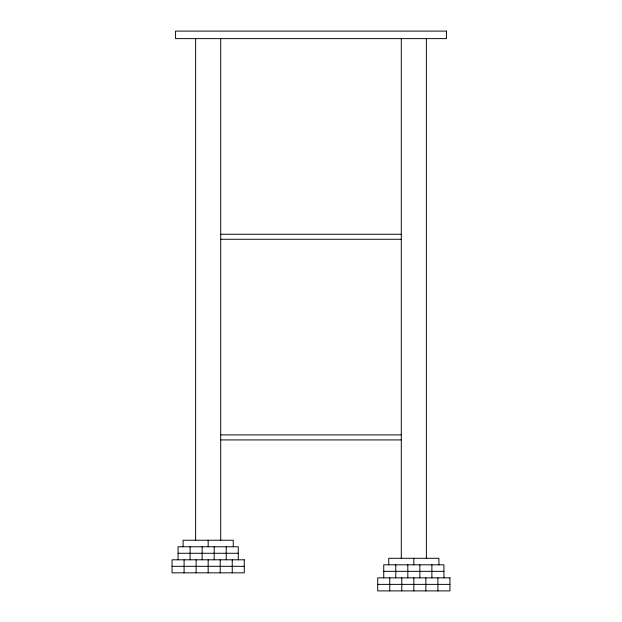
<?xml version="1.0" encoding="UTF-8"?>
<svg xmlns="http://www.w3.org/2000/svg" width="622" height="622" viewBox="0 0 622 622"><rect width="100%" height="100%" fill="white"/><g stroke="black" fill="none" stroke-linecap="round" stroke-linejoin="round"><path stroke-width="0.93" d="M220.973 234.253L401.027 234.253M220.973 239.268L401.027 239.268M220.973 434.895L401.027 434.895M220.973 439.917L401.027 439.917M178.071 553.277L238.265 553.277M172.053 566.323L244.283 566.323M383.735 571.338L443.929 571.338M377.717 584.377L449.947 584.377M443.929 577.861L443.929 564.815L383.735 564.815L383.735 577.861M438.914 564.815L438.914 558.292L388.75 558.292L388.75 564.815M437.911 577.861L437.911 590.9M431.886 564.815L431.886 577.861M426.373 38.626L426.373 558.292M425.868 577.861L425.868 590.9M419.85 564.815L419.85 577.861M413.832 558.292L413.832 564.815M413.832 577.861L413.832 590.9M407.814 564.815L407.814 577.861M401.789 577.861L401.789 590.9M401.291 38.626L401.291 558.292M395.771 564.815L395.771 577.861M389.753 577.861L389.753 590.9M238.265 559.8L238.265 546.761L178.071 546.761L178.071 559.8M233.25 546.761L233.25 540.238L183.086 540.238L183.086 546.761M232.247 559.8L232.247 572.839M226.229 546.761L226.229 559.8M220.709 38.626L220.709 540.238M220.211 559.8L220.211 572.839M214.186 546.761L214.186 559.8M208.168 540.238L208.168 546.761M208.168 559.8L208.168 572.839M202.15 546.761L202.15 559.8M196.132 559.8L196.132 572.839M195.627 38.626L195.627 540.238M190.114 546.761L190.114 559.8M184.089 559.8L184.089 572.839M446.433 31.1L175.567 31.1L175.567 38.626L446.433 38.626L446.433 31.1M244.283 559.8L172.053 559.8L172.053 572.839L244.283 572.839L244.283 559.8M449.947 577.861L377.717 577.861L377.717 590.9L449.947 590.9L449.947 577.861"/></g></svg>
